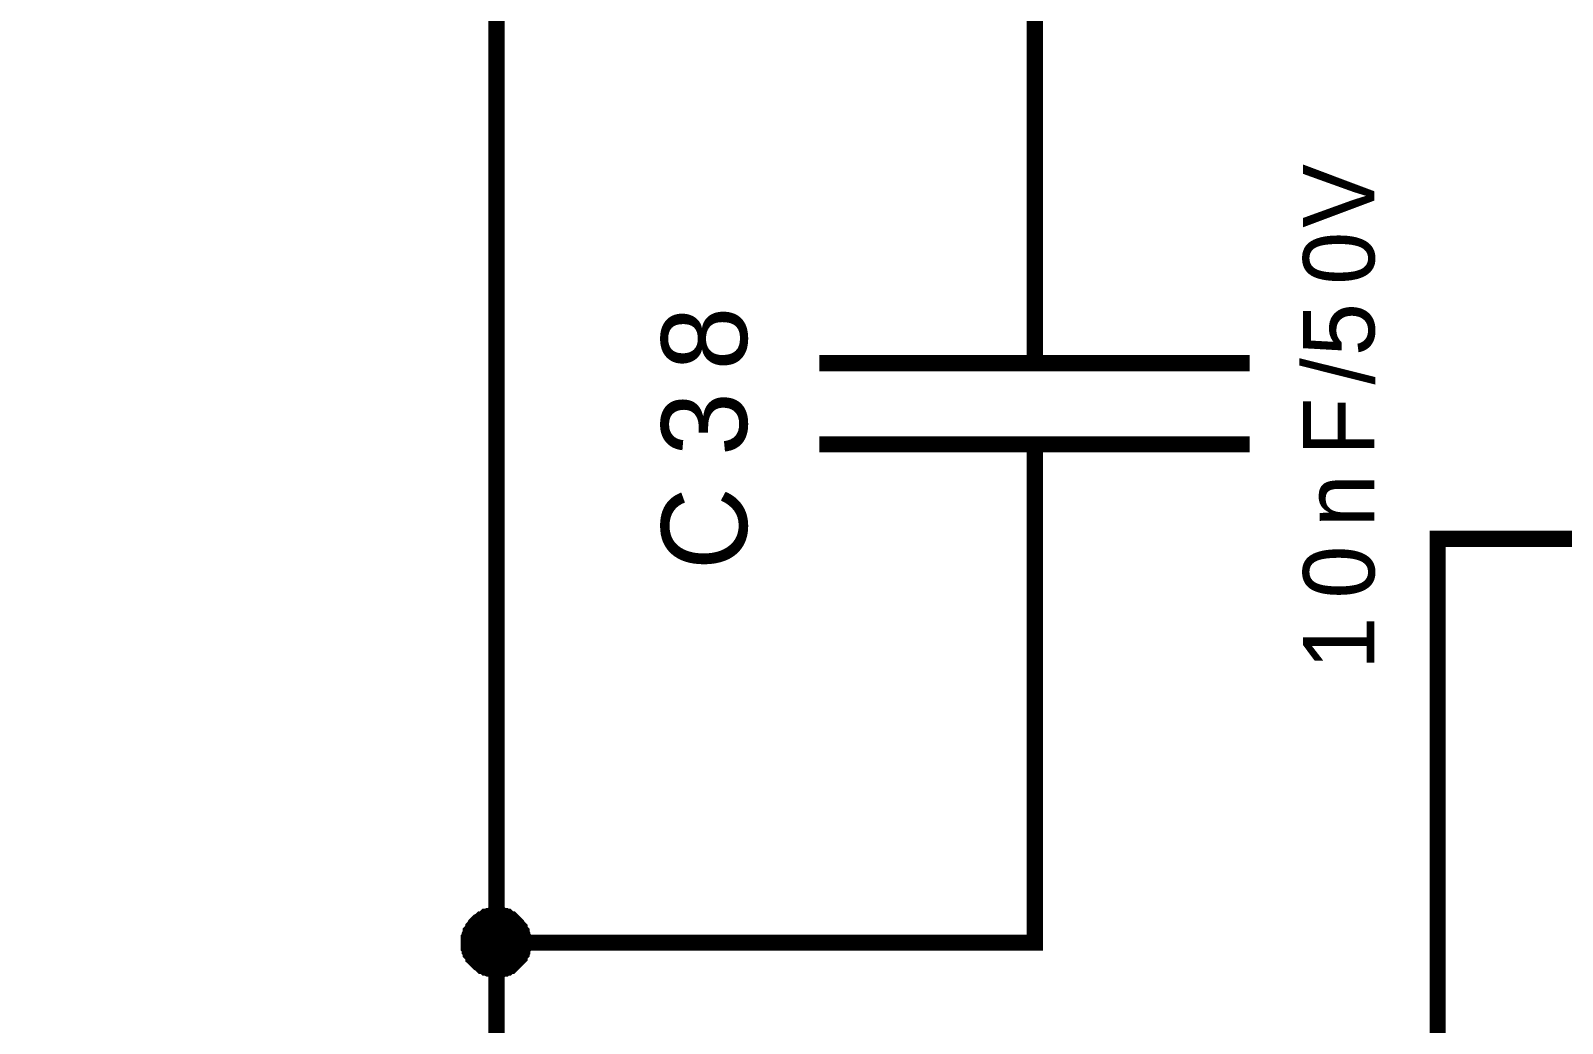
# Model space of a CAD drawing. Header units: millimetres. Extents: x 0 to 420, y 0 to 297.
# Drawn here: x 186.37 to 214.81, y 118.49 to 136.93 of the extents above; entities that cross this region are included whole.
import ezdxf

# ---------------------------------------------------------------- set-up
doc = ezdxf.new("R2010")
doc.units = ezdxf.units.MM
doc.layers.add('Sheet', color=255, linetype='Continuous')

msp = doc.modelspace()

# ---------------------------------------------------------------- linework, layer by layer
at = {"layer": 'Sheet'}
for points, const_width in [([(195.021, 147.49), (195.021, 149.99), (205.018, 149.99), (205.018, 133.746)], 0.3), ([(165.031, 144.99), (165.031, 137.488), (170.029, 137.488), (170.029, 103.741), (212.499, 103.741), (212.499, 127.487), (219.997, 127.487)], 0.3), ([(195.021, 137.488), (195.021, 119.986), (205.018, 119.986), (205.018, 126.245)], 0.3), ([(205.018, 130.749), (205.018, 133.746)], 0.3), ([(201.013, 130.749), (209.007, 130.749)], 0.3), ([(201.013, 129.242), (209.007, 129.242)], 0.3), ([(205.018, 129.242), (205.018, 126.245)], 0.3), ([(194.508, 119.986), (194.508, 120.019), (194.508, 120.035), (194.508, 120.068), (194.525, 120.085), (194.525, 120.118), (194.525, 120.135), (194.541, 120.168), (194.541, 120.184), (194.558, 120.201), (194.574, 120.234), (194.591, 120.251), (194.591, 120.267), (194.608, 120.284), (194.624, 120.317), (194.641, 120.333), (194.657, 120.35), (194.674, 120.366), (194.69, 120.383), (194.723, 120.4), (194.74, 120.416), (194.756, 120.416), (194.773, 120.433), (194.806, 120.449), (194.823, 120.466), (194.839, 120.466), (194.872, 120.482), (194.889, 120.482), (194.922, 120.482), (194.939, 120.499), (194.972, 120.499), (194.988, 120.499), (195.021, 120.499)], 0.3), ([(194.508, 119.986), (194.508, 120.019), (194.508, 120.035), (194.508, 120.068), (194.525, 120.085), (194.525, 120.118), (194.525, 120.135), (194.541, 120.168), (194.541, 120.184), (194.558, 120.201), (194.574, 120.234), (194.591, 120.251), (194.591, 120.267), (194.608, 120.284), (194.624, 120.317), (194.641, 120.333), (194.657, 120.35), (194.674, 120.366), (194.69, 120.383), (194.723, 120.4), (194.74, 120.416), (194.756, 120.416), (194.773, 120.433), (194.806, 120.449), (194.823, 120.466), (194.839, 120.466), (194.872, 120.482), (194.889, 120.482), (194.922, 120.482), (194.939, 120.499), (194.972, 120.499), (194.988, 120.499), (195.021, 120.499)], 0.3), ([(194.508, 119.986), (194.508, 120.019), (194.508, 120.035), (194.508, 120.068), (194.525, 120.085), (194.525, 120.118), (194.525, 120.135), (194.541, 120.168), (194.541, 120.184), (194.558, 120.201), (194.574, 120.234), (194.591, 120.251), (194.591, 120.267), (194.608, 120.284), (194.624, 120.317), (194.641, 120.333), (194.657, 120.35), (194.674, 120.366), (194.69, 120.383), (194.723, 120.4), (194.74, 120.416), (194.756, 120.416), (194.773, 120.433), (194.806, 120.449), (194.823, 120.466), (194.839, 120.466), (194.872, 120.482), (194.889, 120.482), (194.922, 120.482), (194.939, 120.499), (194.972, 120.499), (194.988, 120.499), (195.021, 120.499)], 0.3), ([(194.508, 119.986), (194.508, 120.019), (194.508, 120.035), (194.508, 120.068), (194.525, 120.085), (194.525, 120.118), (194.525, 120.135), (194.541, 120.168), (194.541, 120.184), (194.558, 120.201), (194.574, 120.234), (194.591, 120.251), (194.591, 120.267), (194.608, 120.284), (194.624, 120.317), (194.641, 120.333), (194.657, 120.35), (194.674, 120.366), (194.69, 120.383), (194.723, 120.4), (194.74, 120.416), (194.756, 120.416), (194.773, 120.433), (194.806, 120.449), (194.823, 120.466), (194.839, 120.466), (194.872, 120.482), (194.889, 120.482), (194.922, 120.482), (194.939, 120.499), (194.972, 120.499), (194.988, 120.499), (195.021, 120.499)], 0.3), ([(195.021, 120.499), (195.021, 120.499)], 0.3), ([(195.021, 120.499), (195.054, 120.499), (195.071, 120.499), (195.104, 120.499), (195.121, 120.482), (195.154, 120.482), (195.17, 120.482), (195.187, 120.466), (195.22, 120.466), (195.236, 120.449), (195.253, 120.433), (195.286, 120.416), (195.303, 120.416), (195.319, 120.4), (195.336, 120.383), (195.352, 120.366), (195.369, 120.35), (195.385, 120.333), (195.402, 120.317), (195.419, 120.284), (195.435, 120.267), (195.452, 120.251), (195.452, 120.234), (195.468, 120.201), (195.485, 120.184), (195.485, 120.168), (195.501, 120.135), (195.501, 120.118), (195.501, 120.085), (195.518, 120.068), (195.518, 120.035), (195.518, 120.019), (195.518, 119.986)], 0.3), ([(195.021, 120.499), (195.021, 120.499)], 0.3), ([(195.021, 120.499), (195.054, 120.499), (195.071, 120.499), (195.104, 120.499), (195.121, 120.482), (195.154, 120.482), (195.17, 120.482), (195.187, 120.466), (195.22, 120.466), (195.236, 120.449), (195.253, 120.433), (195.286, 120.416), (195.303, 120.416), (195.319, 120.4), (195.336, 120.383), (195.352, 120.366), (195.369, 120.35), (195.385, 120.333), (195.402, 120.317), (195.419, 120.284), (195.435, 120.267), (195.452, 120.251), (195.452, 120.234), (195.468, 120.201), (195.485, 120.184), (195.485, 120.168), (195.501, 120.135), (195.501, 120.118), (195.501, 120.085), (195.518, 120.068), (195.518, 120.035), (195.518, 120.019), (195.518, 119.986)], 0.3), ([(195.021, 120.499), (195.021, 120.499)], 0.3), ([(195.021, 120.499), (195.054, 120.499), (195.071, 120.499), (195.104, 120.499), (195.121, 120.482), (195.154, 120.482), (195.17, 120.482), (195.187, 120.466), (195.22, 120.466), (195.236, 120.449), (195.253, 120.433), (195.286, 120.416), (195.303, 120.416), (195.319, 120.4), (195.336, 120.383), (195.352, 120.366), (195.369, 120.35), (195.385, 120.333), (195.402, 120.317), (195.419, 120.284), (195.435, 120.267), (195.452, 120.251), (195.452, 120.234), (195.468, 120.201), (195.485, 120.184), (195.485, 120.168), (195.501, 120.135), (195.501, 120.118), (195.501, 120.085), (195.518, 120.068), (195.518, 120.035), (195.518, 120.019), (195.518, 119.986)], 0.3), ([(195.021, 120.499), (195.021, 120.499)], 0.3), ([(195.021, 120.499), (195.054, 120.499), (195.071, 120.499), (195.104, 120.499), (195.121, 120.482), (195.154, 120.482), (195.17, 120.482), (195.187, 120.466), (195.22, 120.466), (195.236, 120.449), (195.253, 120.433), (195.286, 120.416), (195.303, 120.416), (195.319, 120.4), (195.336, 120.383), (195.352, 120.366), (195.369, 120.35), (195.385, 120.333), (195.402, 120.317), (195.419, 120.284), (195.435, 120.267), (195.452, 120.251), (195.452, 120.234), (195.468, 120.201), (195.485, 120.184), (195.485, 120.168), (195.501, 120.135), (195.501, 120.118), (195.501, 120.085), (195.518, 120.068), (195.518, 120.035), (195.518, 120.019), (195.518, 119.986)], 0.3), ([(194.508, 119.986), (194.508, 120.019), (194.508, 120.035), (194.508, 120.068), (194.525, 120.085), (194.525, 120.118), (194.525, 120.135), (194.541, 120.168), (194.541, 120.184), (194.558, 120.201), (194.574, 120.234), (194.591, 120.251), (194.591, 120.267), (194.608, 120.284), (194.624, 120.317), (194.641, 120.333), (194.657, 120.35), (194.674, 120.366), (194.69, 120.383), (194.723, 120.4), (194.74, 120.416), (194.756, 120.416), (194.773, 120.433), (194.806, 120.449), (194.823, 120.466), (194.839, 120.466), (194.872, 120.482), (194.889, 120.482), (194.922, 120.482), (194.939, 120.499), (194.972, 120.499), (194.988, 120.499), (195.021, 120.499)], 0.0991), ([(194.508, 119.986), (194.508, 120.019), (194.508, 120.035), (194.508, 120.068), (194.525, 120.085), (194.525, 120.118), (194.525, 120.135), (194.541, 120.168), (194.541, 120.184), (194.558, 120.201), (194.574, 120.234), (194.591, 120.251), (194.591, 120.267), (194.608, 120.284), (194.624, 120.317), (194.641, 120.333), (194.657, 120.35), (194.674, 120.366), (194.69, 120.383), (194.723, 120.4), (194.74, 120.416), (194.756, 120.416), (194.773, 120.433), (194.806, 120.449), (194.823, 120.466), (194.839, 120.466), (194.872, 120.482), (194.889, 120.482), (194.922, 120.482), (194.939, 120.499), (194.972, 120.499), (194.988, 120.499), (195.021, 120.499)], 0.0991), ([(194.508, 119.986), (194.508, 120.019), (194.508, 120.035), (194.508, 120.068), (194.525, 120.085), (194.525, 120.118), (194.525, 120.135), (194.541, 120.168), (194.541, 120.184), (194.558, 120.201), (194.574, 120.234), (194.591, 120.251), (194.591, 120.267), (194.608, 120.284), (194.624, 120.317), (194.641, 120.333), (194.657, 120.35), (194.674, 120.366), (194.69, 120.383), (194.723, 120.4), (194.74, 120.416), (194.756, 120.416), (194.773, 120.433), (194.806, 120.449), (194.823, 120.466), (194.839, 120.466), (194.872, 120.482), (194.889, 120.482), (194.922, 120.482), (194.939, 120.499), (194.972, 120.499), (194.988, 120.499), (195.021, 120.499)], 0.0991), ([(194.508, 119.986), (194.508, 120.019), (194.508, 120.035), (194.508, 120.068), (194.525, 120.085), (194.525, 120.118), (194.525, 120.135), (194.541, 120.168), (194.541, 120.184), (194.558, 120.201), (194.574, 120.234), (194.591, 120.251), (194.591, 120.267), (194.608, 120.284), (194.624, 120.317), (194.641, 120.333), (194.657, 120.35), (194.674, 120.366), (194.69, 120.383), (194.723, 120.4), (194.74, 120.416), (194.756, 120.416), (194.773, 120.433), (194.806, 120.449), (194.823, 120.466), (194.839, 120.466), (194.872, 120.482), (194.889, 120.482), (194.922, 120.482), (194.939, 120.499), (194.972, 120.499), (194.988, 120.499), (195.021, 120.499)], 0.0991), ([(195.021, 120.499), (195.021, 120.499)], 0.0991), ([(195.021, 120.499), (195.054, 120.499), (195.071, 120.499), (195.104, 120.499), (195.121, 120.482), (195.154, 120.482), (195.17, 120.482), (195.187, 120.466), (195.22, 120.466), (195.236, 120.449), (195.253, 120.433), (195.286, 120.416), (195.303, 120.416), (195.319, 120.4), (195.336, 120.383), (195.352, 120.366), (195.369, 120.35), (195.385, 120.333), (195.402, 120.317), (195.419, 120.284), (195.435, 120.267), (195.452, 120.251), (195.452, 120.234), (195.468, 120.201), (195.485, 120.184), (195.485, 120.168), (195.501, 120.135), (195.501, 120.118), (195.501, 120.085), (195.518, 120.068), (195.518, 120.035), (195.518, 120.019), (195.518, 119.986)], 0.0991), ([(195.021, 120.499), (195.021, 120.499)], 0.0991), ([(195.021, 120.499), (195.054, 120.499), (195.071, 120.499), (195.104, 120.499), (195.121, 120.482), (195.154, 120.482), (195.17, 120.482), (195.187, 120.466), (195.22, 120.466), (195.236, 120.449), (195.253, 120.433), (195.286, 120.416), (195.303, 120.416), (195.319, 120.4), (195.336, 120.383), (195.352, 120.366), (195.369, 120.35), (195.385, 120.333), (195.402, 120.317), (195.419, 120.284), (195.435, 120.267), (195.452, 120.251), (195.452, 120.234), (195.468, 120.201), (195.485, 120.184), (195.485, 120.168), (195.501, 120.135), (195.501, 120.118), (195.501, 120.085), (195.518, 120.068), (195.518, 120.035), (195.518, 120.019), (195.518, 119.986)], 0.0991), ([(195.021, 120.499), (195.021, 120.499)], 0.0991), ([(195.021, 120.499), (195.054, 120.499), (195.071, 120.499), (195.104, 120.499), (195.121, 120.482), (195.154, 120.482), (195.17, 120.482), (195.187, 120.466), (195.22, 120.466), (195.236, 120.449), (195.253, 120.433), (195.286, 120.416), (195.303, 120.416), (195.319, 120.4), (195.336, 120.383), (195.352, 120.366), (195.369, 120.35), (195.385, 120.333), (195.402, 120.317), (195.419, 120.284), (195.435, 120.267), (195.452, 120.251), (195.452, 120.234), (195.468, 120.201), (195.485, 120.184), (195.485, 120.168), (195.501, 120.135), (195.501, 120.118), (195.501, 120.085), (195.518, 120.068), (195.518, 120.035), (195.518, 120.019), (195.518, 119.986)], 0.0991), ([(195.021, 120.499), (195.021, 120.499)], 0.0991), ([(195.021, 120.499), (195.054, 120.499), (195.071, 120.499), (195.104, 120.499), (195.121, 120.482), (195.154, 120.482), (195.17, 120.482), (195.187, 120.466), (195.22, 120.466), (195.236, 120.449), (195.253, 120.433), (195.286, 120.416), (195.303, 120.416), (195.319, 120.4), (195.336, 120.383), (195.352, 120.366), (195.369, 120.35), (195.385, 120.333), (195.402, 120.317), (195.419, 120.284), (195.435, 120.267), (195.452, 120.251), (195.452, 120.234), (195.468, 120.201), (195.485, 120.184), (195.485, 120.168), (195.501, 120.135), (195.501, 120.118), (195.501, 120.085), (195.518, 120.068), (195.518, 120.035), (195.518, 120.019), (195.518, 119.986)], 0.0991), ([(195.021, 119.489), (194.988, 119.489), (194.972, 119.489), (194.939, 119.489), (194.922, 119.505), (194.889, 119.505), (194.872, 119.505), (194.839, 119.522), (194.823, 119.522), (194.806, 119.539), (194.773, 119.555), (194.756, 119.555), (194.74, 119.572), (194.723, 119.588), (194.69, 119.605), (194.674, 119.621), (194.657, 119.638), (194.641, 119.654), (194.624, 119.671), (194.608, 119.688), (194.591, 119.704), (194.591, 119.721), (194.574, 119.754), (194.558, 119.77), (194.541, 119.787), (194.541, 119.82), (194.525, 119.837), (194.525, 119.853), (194.525, 119.886), (194.508, 119.903), (194.508, 119.936), (194.508, 119.952), (194.508, 119.986)], 0.3), ([(194.508, 119.986), (194.508, 119.986)], 0.3), ([(195.021, 119.489), (194.988, 119.489), (194.972, 119.489), (194.939, 119.489), (194.922, 119.505), (194.889, 119.505), (194.872, 119.505), (194.839, 119.522), (194.823, 119.522), (194.806, 119.539), (194.773, 119.555), (194.756, 119.555), (194.74, 119.572), (194.723, 119.588), (194.69, 119.605), (194.674, 119.621), (194.657, 119.638), (194.641, 119.654), (194.624, 119.671), (194.608, 119.688), (194.591, 119.704), (194.591, 119.721), (194.574, 119.754), (194.558, 119.77), (194.541, 119.787), (194.541, 119.82), (194.525, 119.837), (194.525, 119.853), (194.525, 119.886), (194.508, 119.903), (194.508, 119.936), (194.508, 119.952), (194.508, 119.986)], 0.3), ([(194.508, 119.986), (194.508, 119.986)], 0.3), ([(195.021, 119.489), (194.988, 119.489), (194.972, 119.489), (194.939, 119.489), (194.922, 119.505), (194.889, 119.505), (194.872, 119.505), (194.839, 119.522), (194.823, 119.522), (194.806, 119.539), (194.773, 119.555), (194.756, 119.555), (194.74, 119.572), (194.723, 119.588), (194.69, 119.605), (194.674, 119.621), (194.657, 119.638), (194.641, 119.654), (194.624, 119.671), (194.608, 119.688), (194.591, 119.704), (194.591, 119.721), (194.574, 119.754), (194.558, 119.77), (194.541, 119.787), (194.541, 119.82), (194.525, 119.837), (194.525, 119.853), (194.525, 119.886), (194.508, 119.903), (194.508, 119.936), (194.508, 119.952), (194.508, 119.986)], 0.3), ([(194.508, 119.986), (194.508, 119.986)], 0.3), ([(195.021, 119.489), (194.988, 119.489), (194.972, 119.489), (194.939, 119.489), (194.922, 119.505), (194.889, 119.505), (194.872, 119.505), (194.839, 119.522), (194.823, 119.522), (194.806, 119.539), (194.773, 119.555), (194.756, 119.555), (194.74, 119.572), (194.723, 119.588), (194.69, 119.605), (194.674, 119.621), (194.657, 119.638), (194.641, 119.654), (194.624, 119.671), (194.608, 119.688), (194.591, 119.704), (194.591, 119.721), (194.574, 119.754), (194.558, 119.77), (194.541, 119.787), (194.541, 119.82), (194.525, 119.837), (194.525, 119.853), (194.525, 119.886), (194.508, 119.903), (194.508, 119.936), (194.508, 119.952), (194.508, 119.986)], 0.3), ([(194.508, 119.986), (194.508, 119.986)], 0.3), ([(195.021, 119.489), (194.988, 119.489), (194.972, 119.489), (194.939, 119.489), (194.922, 119.505), (194.889, 119.505), (194.872, 119.505), (194.839, 119.522), (194.823, 119.522), (194.806, 119.539), (194.773, 119.555), (194.756, 119.555), (194.74, 119.572), (194.723, 119.588), (194.69, 119.605), (194.674, 119.621), (194.657, 119.638), (194.641, 119.654), (194.624, 119.671), (194.608, 119.688), (194.591, 119.704), (194.591, 119.721), (194.574, 119.754), (194.558, 119.77), (194.541, 119.787), (194.541, 119.82), (194.525, 119.837), (194.525, 119.853), (194.525, 119.886), (194.508, 119.903), (194.508, 119.936), (194.508, 119.952), (194.508, 119.986)], 0.0991), ([(194.508, 119.986), (194.508, 119.986)], 0.0991), ([(195.021, 119.489), (194.988, 119.489), (194.972, 119.489), (194.939, 119.489), (194.922, 119.505), (194.889, 119.505), (194.872, 119.505), (194.839, 119.522), (194.823, 119.522), (194.806, 119.539), (194.773, 119.555), (194.756, 119.555), (194.74, 119.572), (194.723, 119.588), (194.69, 119.605), (194.674, 119.621), (194.657, 119.638), (194.641, 119.654), (194.624, 119.671), (194.608, 119.688), (194.591, 119.704), (194.591, 119.721), (194.574, 119.754), (194.558, 119.77), (194.541, 119.787), (194.541, 119.82), (194.525, 119.837), (194.525, 119.853), (194.525, 119.886), (194.508, 119.903), (194.508, 119.936), (194.508, 119.952), (194.508, 119.986)], 0.0991), ([(194.508, 119.986), (194.508, 119.986)], 0.0991), ([(195.021, 119.489), (194.988, 119.489), (194.972, 119.489), (194.939, 119.489), (194.922, 119.505), (194.889, 119.505), (194.872, 119.505), (194.839, 119.522), (194.823, 119.522), (194.806, 119.539), (194.773, 119.555), (194.756, 119.555), (194.74, 119.572), (194.723, 119.588), (194.69, 119.605), (194.674, 119.621), (194.657, 119.638), (194.641, 119.654), (194.624, 119.671), (194.608, 119.688), (194.591, 119.704), (194.591, 119.721), (194.574, 119.754), (194.558, 119.77), (194.541, 119.787), (194.541, 119.82), (194.525, 119.837), (194.525, 119.853), (194.525, 119.886), (194.508, 119.903), (194.508, 119.936), (194.508, 119.952), (194.508, 119.986)], 0.0991), ([(194.508, 119.986), (194.508, 119.986)], 0.0991), ([(195.021, 119.489), (194.988, 119.489), (194.972, 119.489), (194.939, 119.489), (194.922, 119.505), (194.889, 119.505), (194.872, 119.505), (194.839, 119.522), (194.823, 119.522), (194.806, 119.539), (194.773, 119.555), (194.756, 119.555), (194.74, 119.572), (194.723, 119.588), (194.69, 119.605), (194.674, 119.621), (194.657, 119.638), (194.641, 119.654), (194.624, 119.671), (194.608, 119.688), (194.591, 119.704), (194.591, 119.721), (194.574, 119.754), (194.558, 119.77), (194.541, 119.787), (194.541, 119.82), (194.525, 119.837), (194.525, 119.853), (194.525, 119.886), (194.508, 119.903), (194.508, 119.936), (194.508, 119.952), (194.508, 119.986)], 0.0991), ([(194.508, 119.986), (194.508, 119.986)], 0.0991), ([(195.518, 119.986), (195.518, 119.952), (195.518, 119.936), (195.518, 119.903), (195.501, 119.886), (195.501, 119.853), (195.501, 119.837), (195.485, 119.82), (195.485, 119.787), (195.468, 119.77), (195.452, 119.754), (195.452, 119.721), (195.435, 119.704), (195.419, 119.688), (195.402, 119.671), (195.385, 119.654), (195.369, 119.638), (195.352, 119.621), (195.336, 119.605), (195.319, 119.588), (195.303, 119.572), (195.286, 119.555), (195.253, 119.555), (195.236, 119.539), (195.22, 119.522), (195.187, 119.522), (195.17, 119.505), (195.154, 119.505), (195.121, 119.505), (195.104, 119.489), (195.071, 119.489), (195.054, 119.489), (195.021, 119.489)], 0.3), ([(195.021, 119.986), (195.021, 117.485)], 0.3), ([(195.518, 119.986), (195.518, 119.952), (195.518, 119.936), (195.518, 119.903), (195.501, 119.886), (195.501, 119.853), (195.501, 119.837), (195.485, 119.82), (195.485, 119.787), (195.468, 119.77), (195.452, 119.754), (195.452, 119.721), (195.435, 119.704), (195.419, 119.688), (195.402, 119.671), (195.385, 119.654), (195.369, 119.638), (195.352, 119.621), (195.336, 119.605), (195.319, 119.588), (195.303, 119.572), (195.286, 119.555), (195.253, 119.555), (195.236, 119.539), (195.22, 119.522), (195.187, 119.522), (195.17, 119.505), (195.154, 119.505), (195.121, 119.505), (195.104, 119.489), (195.071, 119.489), (195.054, 119.489), (195.021, 119.489)], 0.3), ([(195.518, 119.986), (195.518, 119.952), (195.518, 119.936), (195.518, 119.903), (195.501, 119.886), (195.501, 119.853), (195.501, 119.837), (195.485, 119.82), (195.485, 119.787), (195.468, 119.77), (195.452, 119.754), (195.452, 119.721), (195.435, 119.704), (195.419, 119.688), (195.402, 119.671), (195.385, 119.654), (195.369, 119.638), (195.352, 119.621), (195.336, 119.605), (195.319, 119.588), (195.303, 119.572), (195.286, 119.555), (195.253, 119.555), (195.236, 119.539), (195.22, 119.522), (195.187, 119.522), (195.17, 119.505), (195.154, 119.505), (195.121, 119.505), (195.104, 119.489), (195.071, 119.489), (195.054, 119.489), (195.021, 119.489)], 0.3), ([(195.518, 119.986), (195.518, 119.952), (195.518, 119.936), (195.518, 119.903), (195.501, 119.886), (195.501, 119.853), (195.501, 119.837), (195.485, 119.82), (195.485, 119.787), (195.468, 119.77), (195.452, 119.754), (195.452, 119.721), (195.435, 119.704), (195.419, 119.688), (195.402, 119.671), (195.385, 119.654), (195.369, 119.638), (195.352, 119.621), (195.336, 119.605), (195.319, 119.588), (195.303, 119.572), (195.286, 119.555), (195.253, 119.555), (195.236, 119.539), (195.22, 119.522), (195.187, 119.522), (195.17, 119.505), (195.154, 119.505), (195.121, 119.505), (195.104, 119.489), (195.071, 119.489), (195.054, 119.489), (195.021, 119.489)], 0.3), ([(195.518, 119.986), (195.518, 119.952), (195.518, 119.936), (195.518, 119.903), (195.501, 119.886), (195.501, 119.853), (195.501, 119.837), (195.485, 119.82), (195.485, 119.787), (195.468, 119.77), (195.452, 119.754), (195.452, 119.721), (195.435, 119.704), (195.419, 119.688), (195.402, 119.671), (195.385, 119.654), (195.369, 119.638), (195.352, 119.621), (195.336, 119.605), (195.319, 119.588), (195.303, 119.572), (195.286, 119.555), (195.253, 119.555), (195.236, 119.539), (195.22, 119.522), (195.187, 119.522), (195.17, 119.505), (195.154, 119.505), (195.121, 119.505), (195.104, 119.489), (195.071, 119.489), (195.054, 119.489), (195.021, 119.489)], 0.0991), ([(195.518, 119.986), (195.518, 119.952), (195.518, 119.936), (195.518, 119.903), (195.501, 119.886), (195.501, 119.853), (195.501, 119.837), (195.485, 119.82), (195.485, 119.787), (195.468, 119.77), (195.452, 119.754), (195.452, 119.721), (195.435, 119.704), (195.419, 119.688), (195.402, 119.671), (195.385, 119.654), (195.369, 119.638), (195.352, 119.621), (195.336, 119.605), (195.319, 119.588), (195.303, 119.572), (195.286, 119.555), (195.253, 119.555), (195.236, 119.539), (195.22, 119.522), (195.187, 119.522), (195.17, 119.505), (195.154, 119.505), (195.121, 119.505), (195.104, 119.489), (195.071, 119.489), (195.054, 119.489), (195.021, 119.489)], 0.0991), ([(195.518, 119.986), (195.518, 119.952), (195.518, 119.936), (195.518, 119.903), (195.501, 119.886), (195.501, 119.853), (195.501, 119.837), (195.485, 119.82), (195.485, 119.787), (195.468, 119.77), (195.452, 119.754), (195.452, 119.721), (195.435, 119.704), (195.419, 119.688), (195.402, 119.671), (195.385, 119.654), (195.369, 119.638), (195.352, 119.621), (195.336, 119.605), (195.319, 119.588), (195.303, 119.572), (195.286, 119.555), (195.253, 119.555), (195.236, 119.539), (195.22, 119.522), (195.187, 119.522), (195.17, 119.505), (195.154, 119.505), (195.121, 119.505), (195.104, 119.489), (195.071, 119.489), (195.054, 119.489), (195.021, 119.489)], 0.0991), ([(195.518, 119.986), (195.518, 119.952), (195.518, 119.936), (195.518, 119.903), (195.501, 119.886), (195.501, 119.853), (195.501, 119.837), (195.485, 119.82), (195.485, 119.787), (195.468, 119.77), (195.452, 119.754), (195.452, 119.721), (195.435, 119.704), (195.419, 119.688), (195.402, 119.671), (195.385, 119.654), (195.369, 119.638), (195.352, 119.621), (195.336, 119.605), (195.319, 119.588), (195.303, 119.572), (195.286, 119.555), (195.253, 119.555), (195.236, 119.539), (195.22, 119.522), (195.187, 119.522), (195.17, 119.505), (195.154, 119.505), (195.121, 119.505), (195.104, 119.489), (195.071, 119.489), (195.054, 119.489), (195.021, 119.489)], 0.0991), ([(195.518, 119.986), (195.518, 119.986), (195.518, 119.986), (195.518, 119.986), (195.518, 119.986), (195.518, 119.986), (195.518, 119.986), (195.518, 119.986), (195.518, 119.986), (195.518, 119.986), (195.518, 119.986), (195.518, 119.986), (195.518, 119.986), (195.518, 119.986), (195.518, 119.986), (195.518, 119.986), (195.518, 119.986), (195.518, 119.986), (195.518, 119.986), (195.518, 119.986), (195.518, 119.986), (195.518, 119.986), (195.518, 119.986), (195.518, 119.986), (195.518, 119.986), (195.518, 119.986), (195.518, 119.986), (195.518, 119.986), (195.518, 119.986), (195.518, 119.986), (195.518, 119.986), (195.518, 119.986), (195.518, 119.986)], 0.3), ([(195.518, 119.986), (195.518, 119.986)], 0.3), ([(195.518, 119.986), (195.518, 119.986), (195.518, 119.986), (195.518, 119.986), (195.518, 119.986), (195.518, 119.986), (195.518, 119.986), (195.518, 119.986), (195.518, 119.986), (195.518, 119.986), (195.518, 119.986), (195.518, 119.986), (195.518, 119.986), (195.518, 119.986), (195.518, 119.986), (195.518, 119.986), (195.518, 119.986), (195.518, 119.986), (195.518, 119.986), (195.518, 119.986), (195.518, 119.986), (195.518, 119.986), (195.518, 119.986), (195.518, 119.986), (195.518, 119.986), (195.518, 119.986), (195.518, 119.986), (195.518, 119.986), (195.518, 119.986), (195.518, 119.986), (195.518, 119.986), (195.518, 119.986), (195.518, 119.986)], 0.3), ([(195.518, 119.986), (195.518, 119.986)], 0.3), ([(195.518, 119.986), (195.518, 119.986), (195.518, 119.986), (195.518, 119.986), (195.518, 119.986), (195.518, 119.986), (195.518, 119.986), (195.518, 119.986), (195.518, 119.986), (195.518, 119.986), (195.518, 119.986), (195.518, 119.986), (195.518, 119.986), (195.518, 119.986), (195.518, 119.986), (195.518, 119.986), (195.518, 119.986), (195.518, 119.986), (195.518, 119.986), (195.518, 119.986), (195.518, 119.986), (195.518, 119.986), (195.518, 119.986), (195.518, 119.986), (195.518, 119.986), (195.518, 119.986), (195.518, 119.986), (195.518, 119.986), (195.518, 119.986), (195.518, 119.986), (195.518, 119.986), (195.518, 119.986), (195.518, 119.986)], 0.3), ([(195.518, 119.986), (195.518, 119.986)], 0.3), ([(195.518, 119.986), (195.518, 119.986), (195.518, 119.986), (195.518, 119.986), (195.518, 119.986), (195.518, 119.986), (195.518, 119.986), (195.518, 119.986), (195.518, 119.986), (195.518, 119.986), (195.518, 119.986), (195.518, 119.986), (195.518, 119.986), (195.518, 119.986), (195.518, 119.986), (195.518, 119.986), (195.518, 119.986), (195.518, 119.986), (195.518, 119.986), (195.518, 119.986), (195.518, 119.986), (195.518, 119.986), (195.518, 119.986), (195.518, 119.986), (195.518, 119.986), (195.518, 119.986), (195.518, 119.986), (195.518, 119.986), (195.518, 119.986), (195.518, 119.986), (195.518, 119.986), (195.518, 119.986), (195.518, 119.986)], 0.3), ([(195.518, 119.986), (195.518, 119.986)], 0.3), ([(195.518, 119.986), (195.518, 119.986), (195.518, 119.986), (195.518, 119.986), (195.518, 119.986), (195.518, 119.986), (195.518, 119.986), (195.518, 119.986), (195.518, 119.986), (195.518, 119.986), (195.518, 119.986), (195.518, 119.986), (195.518, 119.986), (195.518, 119.986), (195.518, 119.986), (195.518, 119.986), (195.518, 119.986), (195.518, 119.986), (195.518, 119.986), (195.518, 119.986), (195.518, 119.986), (195.518, 119.986), (195.518, 119.986), (195.518, 119.986), (195.518, 119.986), (195.518, 119.986), (195.518, 119.986), (195.518, 119.986), (195.518, 119.986), (195.518, 119.986), (195.518, 119.986), (195.518, 119.986), (195.518, 119.986)], 0.0991), ([(195.518, 119.986), (195.518, 119.986)], 0.0991), ([(195.518, 119.986), (195.518, 119.986), (195.518, 119.986), (195.518, 119.986), (195.518, 119.986), (195.518, 119.986), (195.518, 119.986), (195.518, 119.986), (195.518, 119.986), (195.518, 119.986), (195.518, 119.986), (195.518, 119.986), (195.518, 119.986), (195.518, 119.986), (195.518, 119.986), (195.518, 119.986), (195.518, 119.986), (195.518, 119.986), (195.518, 119.986), (195.518, 119.986), (195.518, 119.986), (195.518, 119.986), (195.518, 119.986), (195.518, 119.986), (195.518, 119.986), (195.518, 119.986), (195.518, 119.986), (195.518, 119.986), (195.518, 119.986), (195.518, 119.986), (195.518, 119.986), (195.518, 119.986), (195.518, 119.986)], 0.0991), ([(195.518, 119.986), (195.518, 119.986)], 0.0991), ([(195.518, 119.986), (195.518, 119.986), (195.518, 119.986), (195.518, 119.986), (195.518, 119.986), (195.518, 119.986), (195.518, 119.986), (195.518, 119.986), (195.518, 119.986), (195.518, 119.986), (195.518, 119.986), (195.518, 119.986), (195.518, 119.986), (195.518, 119.986), (195.518, 119.986), (195.518, 119.986), (195.518, 119.986), (195.518, 119.986), (195.518, 119.986), (195.518, 119.986), (195.518, 119.986), (195.518, 119.986), (195.518, 119.986), (195.518, 119.986), (195.518, 119.986), (195.518, 119.986), (195.518, 119.986), (195.518, 119.986), (195.518, 119.986), (195.518, 119.986), (195.518, 119.986), (195.518, 119.986), (195.518, 119.986)], 0.0991), ([(195.518, 119.986), (195.518, 119.986)], 0.0991), ([(195.518, 119.986), (195.518, 119.986), (195.518, 119.986), (195.518, 119.986), (195.518, 119.986), (195.518, 119.986), (195.518, 119.986), (195.518, 119.986), (195.518, 119.986), (195.518, 119.986), (195.518, 119.986), (195.518, 119.986), (195.518, 119.986), (195.518, 119.986), (195.518, 119.986), (195.518, 119.986), (195.518, 119.986), (195.518, 119.986), (195.518, 119.986), (195.518, 119.986), (195.518, 119.986), (195.518, 119.986), (195.518, 119.986), (195.518, 119.986), (195.518, 119.986), (195.518, 119.986), (195.518, 119.986), (195.518, 119.986), (195.518, 119.986), (195.518, 119.986), (195.518, 119.986), (195.518, 119.986), (195.518, 119.986)], 0.0991), ([(195.518, 119.986), (195.518, 119.986)], 0.0991)]:
    msp.add_lwpolyline(points, dxfattribs=dict(at, const_width=const_width))
at = {"layer": 'Sheet', "const_width": 0.508}
msp.add_lwpolyline([(194.746, 120, 1), (195.254, 120, 1)], format="xyb", close=True, dxfattribs=at)

# ---------------------------------------------------------------- texts
at = {"layer": 'Sheet'}
for s, height, p in [('V', 1.325, (211.324, 133.266)), ('0', 1.325, (211.324, 132.206)), ('8', 1.59, (199.672, 130.616)), ('5', 1.325, (211.324, 130.881)), ('/', 1.325, (211.324, 130.351)), ('3', 1.59, (199.672, 129.027)), ('F', 1.325, (211.324, 129.027)), ('n', 1.325, (211.324, 127.702)), ('C', 1.59, (199.672, 126.907)), ('0', 1.325, (211.324, 126.377)), ('1', 1.325, (211.324, 125.053))]:
    msp.add_text(s, height=height, rotation=90, dxfattribs=at).set_placement(p)

doc.saveas('drawing.dxf')
